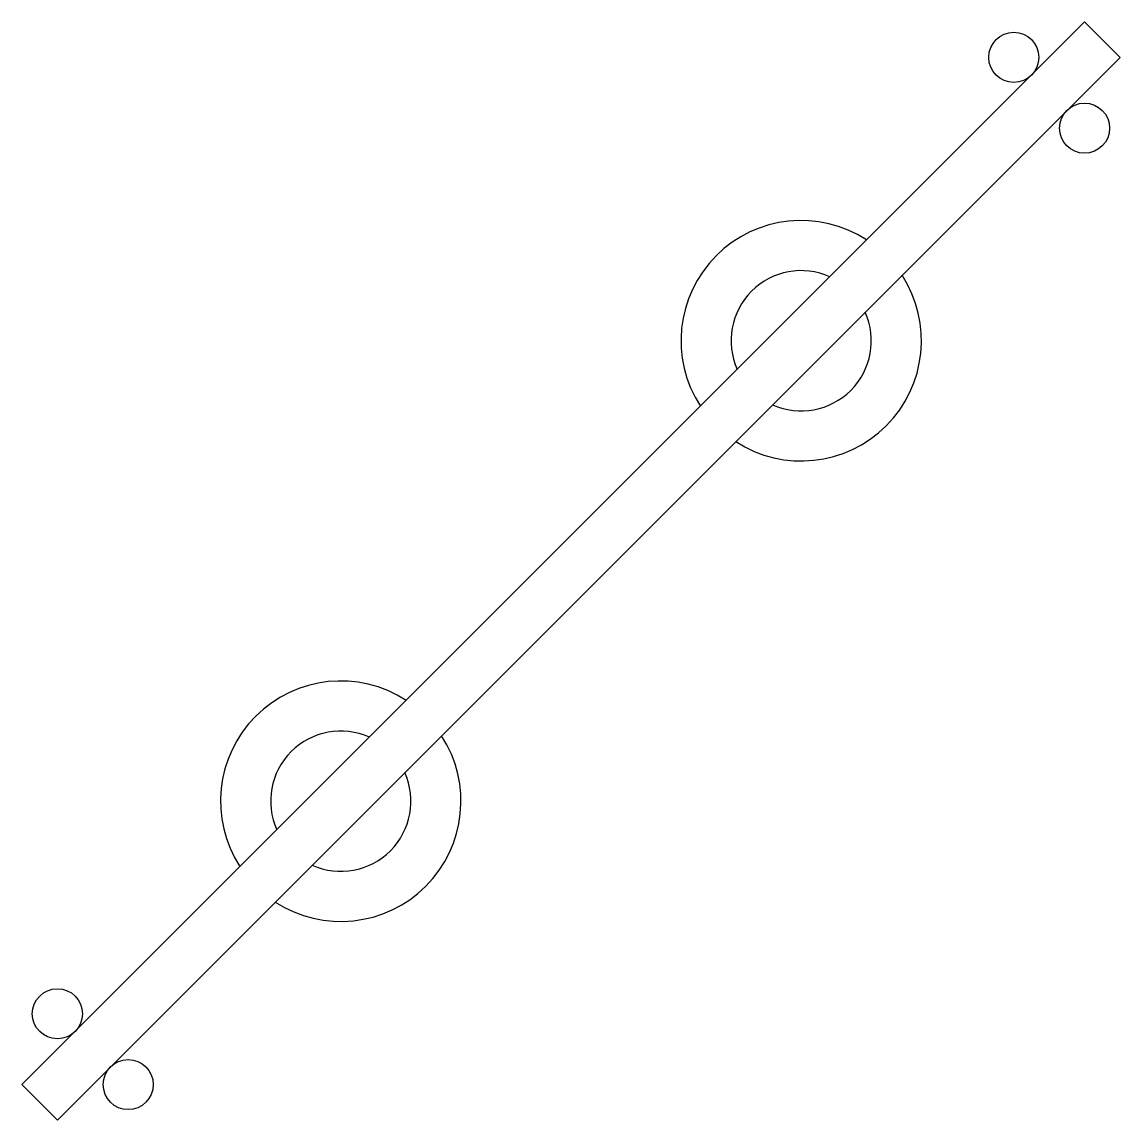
# Model space of a CAD drawing. Extents: x 0.34 to 2.53, y 0.17 to 2.37.
import ezdxf

# ---------------------------------------------------------------- set-up
doc = ezdxf.new("R2010")
doc.units = 0
doc.header["$LTSCALE"] = 0.5
doc.header["$MEASUREMENT"] = 0
doc.layers.get('0').update_dxf_attribs({"linetype": 'CONTINUOUS'})

msp = doc.modelspace()

# ---------------------------------------------------------------- linework, layer by layer
for p, q in [((0.3387, 0.2449), (2.46, 2.3662)), ((2.46, 2.3662), (2.5307, 2.2955)), ((0.4094, 0.1742), (2.5307, 2.2955)), ((0.4094, 0.1742), (0.3387, 0.2449))]:
    msp.add_line(p, q)
for centre in [(2.3186, 2.2955), (2.46, 2.1541), (0.4094, 0.3863), (0.5508, 0.2449)]:
    msp.add_circle(centre, 0.05)
for centre, radius, start, end in [((1.8943, 1.7298), 0.24, 57.0247, 212.9753), ((1.8943, 1.7298), 0.14, 65.9248, 204.0752), ((1.8943, 1.7298), 0.24, 237.0247, 32.9753), ((1.8943, 1.7298), 0.14, 245.9248, 24.0752), ((0.9751, 0.8106), 0.24, 57.0247, 212.9753), ((0.9751, 0.8106), 0.14, 65.9248, 204.0752), ((0.9751, 0.8106), 0.24, 237.0247, 32.9753), ((0.9751, 0.8106), 0.14, 245.9248, 24.0752)]:
    msp.add_arc(centre, radius, start, end)

doc.saveas('drawing.dxf')
